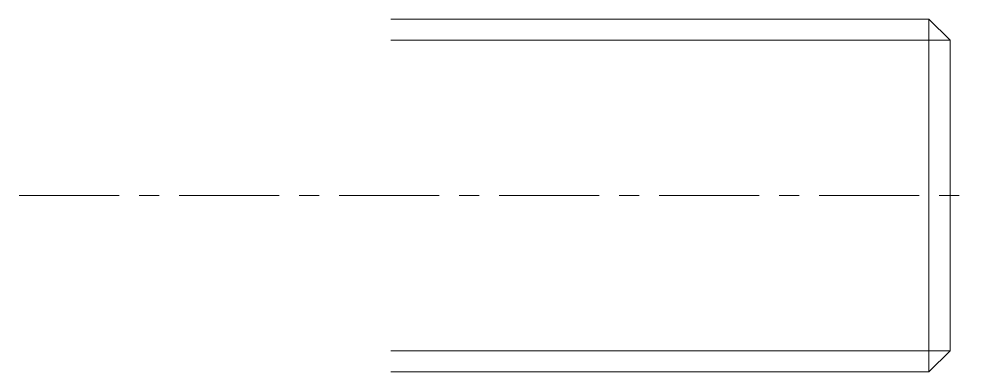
# Model space of a CAD drawing. Header units: millimetres. Extents: x -59 to 92, y -28 to 28.
import ezdxf

# ---------------------------------------------------------------- set-up
doc = ezdxf.new("R2010")
doc.units = ezdxf.units.MM
doc.header["$LTSCALE"] = 0.5
doc.linetypes.add('CENTER', pattern=[50.8, 31.75, -6.35, 6.35, -6.35])
doc.layers.get('0').update_dxf_attribs({"color": 9, "lineweight": 15})

msp = doc.modelspace()

# ---------------------------------------------------------------- linework, layer by layer
at = {"ltscale": 0.5}
for p, q in [((0, 28), (85.41, 28)), ((88.79, 24.62), (85.41, 28)), ((85.41, -28), (85.41, 28)), ((88.79, -24.62), (88.79, 24.62)), ((88.79, -24.62), (85.41, -28)), ((0, -28), (85.41, -28))]:
    msp.add_line(p, q, dxfattribs=at)
at = {"color": 5, "ltscale": 0.5}
for p, q in [((0, 24.62), (88.79, 24.62)), ((0, -24.62), (88.79, -24.62))]:
    msp.add_line(p, q, dxfattribs=at)
at = {"color": 1, "linetype": 'CENTER'}
msp.add_line((-59, 0), (91.79, 0), dxfattribs=at)

doc.saveas('drawing.dxf')
